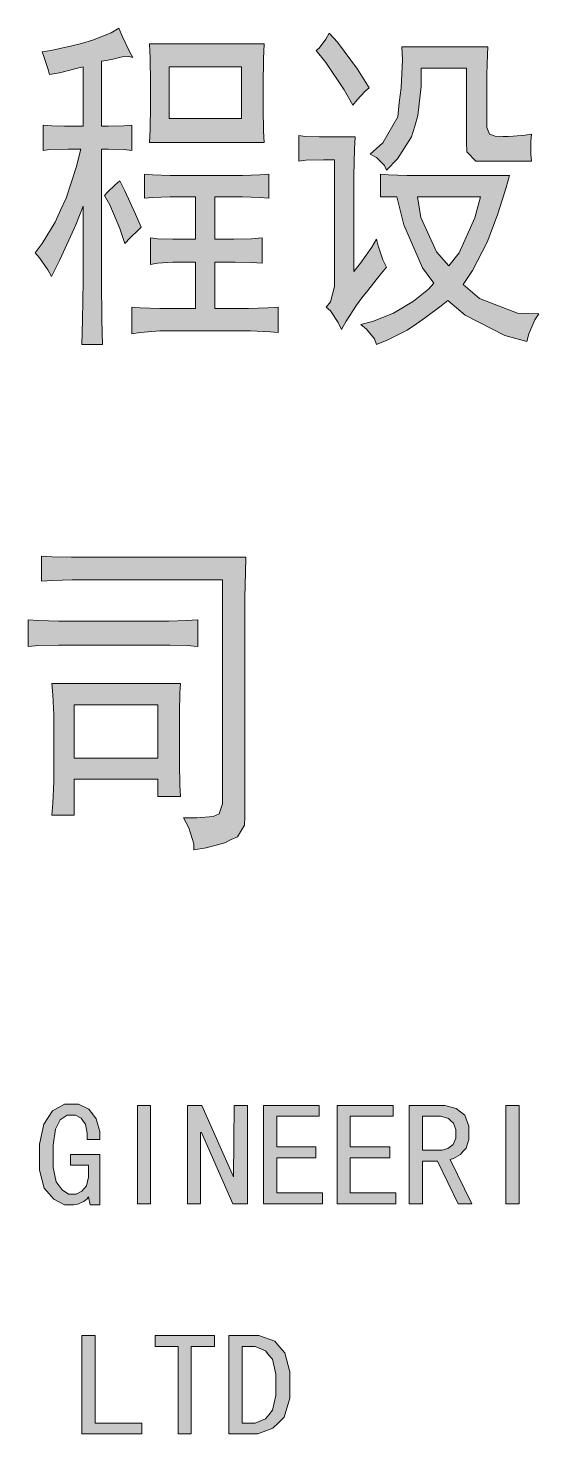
# Model space of a CAD drawing. Header units: millimetres. Extents: x 568 to 57335, y 85 to 28579.
# Drawn here: x 57289.76 to 57304.75, y 28477.72 to 28518.95 of the extents above; entities that cross this region are included whole.
import ezdxf

# ---------------------------------------------------------------- set-up
doc = ezdxf.new("R2010")
doc.units = ezdxf.units.MM

msp = doc.modelspace()

# ---------------------------------------------------------------- hatches: boundary and pattern name
h = msp.add_hatch(color=0)
h.dxf.hatch_style = 2
h.paths.add_polyline_path([(57290.175, 28518.25), (57290.433, 28518.288), (57291.01, 28518.417), (57291.33, 28518.501), (57291.656, 28518.592), (57292.203, 28518.812), (57292.424, 28518.949), (57292.53, 28518.698), (57292.743, 28518.265), (57292.841, 28518.09), (57292.743, 28518.113), (57292.522, 28518.106), (57292.408, 28518.075), (57292.294, 28518.045), (57292.051, 28517.999), (57291.915, 28517.976), (57291.915, 28516.069), (57292.127, 28516.069), (57292.576, 28516.085), (57292.811, 28516.107), (57292.811, 28515.363), (57292.576, 28515.386), (57292.127, 28515.401), (57291.915, 28515.401), (57291.915, 28511.974), (57291.915, 28511.549), (57291.93, 28510.394), (57291.945, 28509.672), (57291.345, 28509.672), (57291.36, 28510.394), (57291.375, 28511.526), (57291.375, 28511.936), (57291.375, 28513.729), (57291.162, 28513.182), (57290.699, 28512.149), (57290.448, 28511.663), (57290.342, 28511.86), (57290.099, 28512.21), (57289.97, 28512.362), (57290.175, 28512.635), (57290.555, 28513.258), (57290.714, 28513.608), (57290.881, 28513.965), (57291.178, 28514.861), (57291.314, 28515.401), (57290.942, 28515.401), (57290.387, 28515.386), (57290.205, 28515.363), (57290.205, 28516.107), (57290.463, 28516.085), (57290.836, 28516.069), (57290.957, 28516.069), (57291.375, 28516.069), (57291.375, 28517.817), (57291.178, 28517.764), (57290.684, 28517.642), (57290.387, 28517.589), (57290.342, 28517.764), (57290.236, 28518.09)])
h = msp.add_hatch(color=0)
h.dxf.hatch_style = 2
h.paths.add_polyline_path([(57298.6, 28518.797), (57298.843, 28518.539), (57299.428, 28517.741), (57299.77, 28517.194), (57299.649, 28517.103), (57299.413, 28516.844), (57299.292, 28516.692), (57299.033, 28517.141), (57298.494, 28517.938), (57298.213, 28518.288), (57298.304, 28518.364), (57298.494, 28518.622)])
h = msp.add_hatch(color=0)
h.paths.add_polyline_path([(57296.686, 28518.485), (57296.671, 28518.052), (57296.655, 28517.277), (57296.655, 28516.928), (57296.655, 28516.594), (57296.671, 28515.933), (57296.686, 28515.598), (57293.328, 28515.598), (57293.343, 28515.971), (57293.358, 28516.67), (57293.358, 28517.004), (57293.358, 28517.331), (57293.343, 28518.075), (57293.328, 28518.485)])
h.paths.add_polyline_path([(57296.025, 28516.297), (57296.025, 28517.817), (57293.898, 28517.817), (57293.898, 28516.297)])
h = msp.add_hatch(color=0)
h.dxf.hatch_style = 2
h.paths.add_polyline_path([(57303.159, 28515.051), (57302.901, 28515.051), (57302.635, 28515.325), (57302.619, 28515.598), (57302.619, 28517.779), (57301.297, 28517.779), (57301.297, 28517.239), (57301.199, 28516.381), (57301.108, 28516.069), (57301.009, 28515.758), (57300.599, 28515.112), (57300.279, 28514.778), (57300.219, 28514.915), (57299.983, 28515.15), (57299.801, 28515.249), (57300.173, 28515.583), (57300.606, 28516.343), (57300.652, 28516.768), (57300.705, 28517.194), (57300.743, 28518.014), (57300.728, 28518.402), (57303.25, 28518.402), (57303.235, 28518.174), (57303.22, 28517.589), (57303.22, 28517.239), (57303.22, 28516.183), (57303.22, 28516.031), (57303.303, 28515.841), (57303.387, 28515.811), (57303.463, 28515.781), (57303.698, 28515.766), (57303.85, 28515.773), (57303.995, 28515.781), (57304.344, 28515.811), (57304.534, 28515.834), (57304.511, 28515.636), (57304.511, 28515.249), (57304.534, 28515.051)])
h = msp.add_hatch(color=0)
h.dxf.hatch_style = 2
h.paths.add_polyline_path([(57299.353, 28515.758), (57299.337, 28515.401), (57299.322, 28514.626), (57299.322, 28514.193), (57299.322, 28511.815), (57299.512, 28512.05), (57299.846, 28512.521), (57299.983, 28512.757), (57300.029, 28512.559), (57300.173, 28512.149), (57300.279, 28511.936), (57300.082, 28511.701), (57299.725, 28511.253), (57299.558, 28511.04), (57299.398, 28510.827), (57299.094, 28510.356), (57298.957, 28510.105), (57298.859, 28510.318), (57298.631, 28510.652), (57298.509, 28510.766), (57298.631, 28510.918), (57298.752, 28511.367), (57298.752, 28511.663), (57298.752, 28515.089), (57298.433, 28515.089), (57297.909, 28515.074), (57297.704, 28515.051), (57297.704, 28515.796), (57297.894, 28515.773), (57298.304, 28515.758), (57298.509, 28515.758)])
h = msp.add_hatch(color=0)
h.dxf.hatch_style = 2
h.paths.add_polyline_path([(57295.812, 28514.626), (57296.055, 28514.626), (57296.564, 28514.641), (57296.83, 28514.664), (57296.83, 28513.965), (57296.564, 28513.98), (57296.055, 28514.003), (57295.812, 28514.003), (57295.242, 28514.003), (57295.242, 28512.757), (57295.577, 28512.757), (57295.797, 28512.757), (57296.321, 28512.772), (57296.625, 28512.795), (57296.625, 28512.05), (57296.321, 28512.073), (57295.842, 28512.088), (57295.66, 28512.088), (57295.242, 28512.088), (57295.242, 28510.728), (57295.964, 28510.728), (57296.23, 28510.728), (57296.8, 28510.744), (57297.104, 28510.766), (57297.104, 28510.022), (57296.861, 28510.045), (57296.291, 28510.067), (57295.964, 28510.067), (57293.951, 28510.067), (57293.624, 28510.067), (57293.054, 28510.022), (57292.811, 28509.984), (57292.811, 28510.766), (57293.054, 28510.744), (57293.624, 28510.728), (57293.951, 28510.728), (57294.672, 28510.728), (57294.672, 28512.088), (57294.255, 28512.088), (57294.011, 28512.088), (57293.563, 28512.05), (57293.358, 28512.012), (57293.358, 28512.795), (57293.563, 28512.772), (57294.011, 28512.757), (57294.255, 28512.757), (57294.672, 28512.757), (57294.672, 28514.003), (57294.194, 28514.003), (57293.928, 28514.003), (57293.411, 28513.98), (57293.176, 28513.965), (57293.176, 28514.664), (57293.411, 28514.641), (57293.928, 28514.626), (57294.194, 28514.626)])
h = msp.add_hatch(color=0)
h.paths.add_polyline_path([(57300.097, 28514.664), (57300.34, 28514.641), (57300.88, 28514.626), (57301.184, 28514.626), (57303.881, 28514.626), (57303.789, 28514.276), (57303.539, 28513.501), (57303.387, 28513.084), (57303.227, 28512.666), (57302.802, 28511.838), (57302.528, 28511.427), (57303.007, 28511.017), (57304.116, 28510.592), (57304.747, 28510.569), (57304.625, 28510.394), (57304.45, 28509.984), (57304.39, 28509.756), (57303.744, 28509.931), (57302.589, 28510.531), (57302.08, 28510.964), (57301.882, 28510.804), (57301.419, 28510.462), (57301.153, 28510.28), (57300.88, 28510.09), (57300.295, 28509.794), (57299.983, 28509.672), (57299.922, 28509.832), (57299.694, 28510.121), (57299.527, 28510.257), (57299.862, 28510.341), (57300.485, 28510.592), (57300.773, 28510.766), (57301.07, 28510.941), (57301.51, 28511.291), (57301.662, 28511.465), (57301.328, 28511.914), (57300.788, 28513.182), (57300.583, 28514.003), (57300.097, 28514.003)])
h.paths.add_polyline_path([(57302.11, 28511.974), (57302.407, 28512.362), (57302.87, 28513.38), (57303.037, 28514.003), (57301.184, 28514.003), (57301.282, 28513.395), (57301.746, 28512.385)])
h = msp.add_hatch(color=0)
h.dxf.hatch_style = 2
h.paths.add_polyline_path([(57292.454, 28514.466), (57292.606, 28514.178), (57292.917, 28513.494), (57293.085, 28513.106), (57292.993, 28513.023), (57292.758, 28512.795), (57292.606, 28512.635), (57292.454, 28513.068), (57292.158, 28513.767), (57292.006, 28514.041), (57292.097, 28514.14), (57292.317, 28514.352)])
h = msp.add_hatch(color=0)
h.dxf.hatch_style = 2
h.paths.add_polyline_path([(57296.154, 28503.427), (57296.139, 28502.994), (57296.124, 28502.234), (57296.124, 28501.908), (57296.124, 28495.83), (57296.108, 28495.571), (57295.903, 28495.229), (57295.721, 28495.146), (57295.531, 28495.055), (57294.984, 28494.91), (57294.627, 28494.85), (57294.627, 28495.024), (57294.475, 28495.495), (57294.323, 28495.784), (57294.71, 28495.784), (57295.197, 28495.83), (57295.28, 28495.868), (57295.371, 28495.906), (57295.463, 28496.194), (57295.463, 28496.453), (57295.463, 28502.766), (57291.33, 28502.766), (57291.056, 28502.766), (57290.471, 28502.743), (57290.16, 28502.728), (57290.16, 28503.465), (57290.471, 28503.442), (57291.041, 28503.427), (57291.299, 28503.427)])
h = msp.add_hatch(color=0)
h.dxf.hatch_style = 2
h.paths.add_polyline_path([(57293.692, 28501.558), (57293.89, 28501.558), (57294.414, 28501.573), (57294.741, 28501.596), (57294.741, 28500.814), (57294.429, 28500.836), (57293.92, 28500.852), (57293.723, 28500.852), (57290.934, 28500.852), (57290.653, 28500.852), (57290.068, 28500.836), (57289.764, 28500.814), (57289.764, 28501.596), (57290.068, 28501.573), (57290.653, 28501.558), (57290.934, 28501.558)])
h = msp.add_hatch(color=0)
h.paths.add_polyline_path([(57294.232, 28499.727), (57294.217, 28499.454), (57294.201, 28498.869), (57294.201, 28498.557), (57294.201, 28497.699), (57294.201, 28497.387), (57294.217, 28496.741), (57294.232, 28496.407), (57293.571, 28496.407), (57293.571, 28496.916), (57291.117, 28496.916), (57291.117, 28495.868), (57290.456, 28495.868), (57290.486, 28496.217), (57290.517, 28496.84), (57290.517, 28497.114), (57290.517, 28498.557), (57290.517, 28498.808), (57290.486, 28499.393), (57290.456, 28499.727)])
h.paths.add_polyline_path([(57293.571, 28497.539), (57293.571, 28499.097), (57291.117, 28499.097), (57291.117, 28497.539)])
h = msp.add_hatch(color=0)
h.dxf.hatch_style = 2
h.paths.add_polyline_path([(57291.869, 28484.433), (57291.588, 28484.433), (57291.535, 28484.669), (57291.497, 28484.616), (57291.398, 28484.532), (57291.322, 28484.502), (57291.254, 28484.464), (57291.094, 28484.433), (57291.01, 28484.433), (57290.836, 28484.433), (57290.517, 28484.601), (57290.38, 28484.76), (57290.236, 28484.927), (57290.099, 28485.451), (57290.099, 28485.816), (57290.099, 28486.211), (57290.228, 28486.804), (57290.349, 28487.001), (57290.479, 28487.191), (57290.828, 28487.389), (57291.041, 28487.389), (57291.238, 28487.389), (57291.542, 28487.244), (57291.656, 28487.1), (57291.763, 28486.956), (57291.869, 28486.583), (57291.869, 28486.356), (57291.497, 28486.356), (57291.497, 28486.538), (57291.444, 28486.804), (57291.383, 28486.887), (57291.322, 28486.979), (57291.155, 28487.07), (57291.041, 28487.07), (57290.912, 28487.07), (57290.707, 28486.925), (57290.638, 28486.789), (57290.57, 28486.652), (57290.501, 28486.181), (57290.501, 28485.854), (57290.501, 28485.535), (57290.585, 28485.11), (57290.676, 28484.988), (57290.76, 28484.874), (57290.95, 28484.752), (57291.064, 28484.752), (57291.17, 28484.752), (57291.345, 28484.836), (57291.406, 28484.912), (57291.474, 28484.996), (57291.535, 28485.246), (57291.535, 28485.413), (57291.535, 28485.596), (57291.01, 28485.596), (57291.01, 28485.915), (57291.869, 28485.915)])
h = msp.add_hatch(color=0)
h.dxf.hatch_style = 2
h.paths.add_polyline_path([(57293.358, 28484.464), (57292.971, 28484.464), (57292.971, 28487.351), (57293.358, 28487.351)])
h = msp.add_hatch(color=0)
h.dxf.hatch_style = 2
h.paths.add_polyline_path([(57296.2, 28484.464), (57295.774, 28484.464), (57294.847, 28486.561), (57294.824, 28486.561), (57294.824, 28484.464), (57294.437, 28484.464), (57294.437, 28487.351), (57294.862, 28487.351), (57295.789, 28485.261), (57295.804, 28487.351), (57296.2, 28487.351)])
h = msp.add_hatch(color=0)
h.dxf.hatch_style = 2
h.paths.add_polyline_path([(57298.395, 28484.464), (57296.671, 28484.464), (57296.671, 28487.351), (57298.304, 28487.351), (57298.304, 28487.032), (57297.058, 28487.032), (57297.058, 28486.135), (57298.205, 28486.135), (57298.205, 28485.816), (57297.058, 28485.816), (57297.058, 28484.79), (57298.395, 28484.79)])
h = msp.add_hatch(color=0)
h.dxf.hatch_style = 2
h.paths.add_polyline_path([(57300.553, 28484.464), (57298.828, 28484.464), (57298.828, 28487.351), (57300.469, 28487.351), (57300.469, 28487.032), (57299.216, 28487.032), (57299.216, 28486.135), (57300.371, 28486.135), (57300.371, 28485.816), (57299.216, 28485.816), (57299.216, 28484.79), (57300.553, 28484.79)])
h = msp.add_hatch(color=0)
h.paths.add_polyline_path([(57302.779, 28484.464), (57302.376, 28484.464), (57301.769, 28485.717), (57301.328, 28485.717), (57301.328, 28484.464), (57300.94, 28484.464), (57300.94, 28487.351), (57301.784, 28487.351), (57301.989, 28487.351), (57302.316, 28487.26), (57302.445, 28487.161), (57302.574, 28487.062), (57302.695, 28486.743), (57302.695, 28486.523), (57302.695, 28486.356), (57302.612, 28486.097), (57302.528, 28486.006), (57302.445, 28485.907), (57302.247, 28485.793), (57302.141, 28485.763)])
h.paths.add_polyline_path([(57302.308, 28486.523), (57302.308, 28486.644), (57302.24, 28486.834), (57302.164, 28486.895), (57302.095, 28486.963), (57301.86, 28487.032), (57301.7, 28487.032), (57301.328, 28487.032), (57301.328, 28486.036), (57301.807, 28486.036), (57301.905, 28486.036), (57302.08, 28486.09), (57302.156, 28486.143), (57302.232, 28486.204), (57302.308, 28486.394)])
h = msp.add_hatch(color=0)
h.dxf.hatch_style = 2
h.paths.add_polyline_path([(57304.169, 28484.464), (57303.782, 28484.464), (57303.782, 28487.351), (57304.169, 28487.351)])
h = msp.add_hatch(color=0)
h.dxf.hatch_style = 2
h.paths.add_polyline_path([(57293.1, 28477.717), (57291.345, 28477.717), (57291.345, 28480.604), (57291.732, 28480.604), (57291.732, 28478.036), (57293.1, 28478.036)])
h = msp.add_hatch(color=0)
h.dxf.hatch_style = 2
h.paths.add_polyline_path([(57295.227, 28480.285), (57294.551, 28480.285), (57294.551, 28477.717), (57294.163, 28477.717), (57294.163, 28480.285), (57293.487, 28480.285), (57293.487, 28480.604), (57295.227, 28480.604)])
h = msp.add_hatch(color=0)
h.paths.add_polyline_path([(57297.438, 28479.153), (57297.438, 28478.766), (57297.278, 28478.211), (57297.111, 28478.044), (57296.944, 28477.884), (57296.503, 28477.717), (57296.222, 28477.717), (57295.653, 28477.717), (57295.653, 28480.604), (57296.222, 28480.604), (57296.534, 28480.604), (57296.997, 28480.437), (57297.142, 28480.27), (57297.294, 28480.095), (57297.438, 28479.541)])
h.paths.add_polyline_path([(57297.035, 28479.153), (57297.035, 28479.465), (57296.937, 28479.905), (57296.83, 28480.027), (57296.731, 28480.156), (57296.427, 28480.285), (57296.222, 28480.285), (57296.04, 28480.285), (57296.04, 28478.036), (57296.222, 28478.036), (57296.427, 28478.036), (57296.731, 28478.158), (57296.83, 28478.279), (57296.937, 28478.409), (57297.035, 28478.842)])

# ---------------------------------------------------------------- linework, layer by layer
at = {"color": 0, "lineweight": 0}
for points in [[(57290.175, 28518.25), (57290.433, 28518.288), (57291.01, 28518.417), (57291.33, 28518.501), (57291.656, 28518.592), (57292.203, 28518.812), (57292.424, 28518.949), (57292.53, 28518.698), (57292.743, 28518.265), (57292.841, 28518.09), (57292.743, 28518.113), (57292.522, 28518.106), (57292.408, 28518.075), (57292.294, 28518.045), (57292.051, 28517.999), (57291.915, 28517.976), (57291.915, 28516.069), (57292.127, 28516.069), (57292.576, 28516.085), (57292.811, 28516.107), (57292.811, 28515.363), (57292.576, 28515.386), (57292.127, 28515.401), (57291.915, 28515.401), (57291.915, 28511.974), (57291.915, 28511.549), (57291.93, 28510.394), (57291.945, 28509.672), (57291.345, 28509.672), (57291.36, 28510.394), (57291.375, 28511.526), (57291.375, 28511.936), (57291.375, 28513.729), (57291.162, 28513.182), (57290.699, 28512.149), (57290.448, 28511.663), (57290.342, 28511.86), (57290.099, 28512.21), (57289.97, 28512.362), (57290.175, 28512.635), (57290.555, 28513.258), (57290.714, 28513.608), (57290.881, 28513.965), (57291.178, 28514.861), (57291.314, 28515.401), (57290.942, 28515.401), (57290.387, 28515.386), (57290.205, 28515.363), (57290.205, 28516.107), (57290.463, 28516.085), (57290.836, 28516.069), (57290.957, 28516.069), (57291.375, 28516.069), (57291.375, 28517.817), (57291.178, 28517.764), (57290.684, 28517.642), (57290.387, 28517.589), (57290.342, 28517.764), (57290.236, 28518.09)], [(57298.6, 28518.797), (57298.843, 28518.539), (57299.428, 28517.741), (57299.77, 28517.194), (57299.649, 28517.103), (57299.413, 28516.844), (57299.292, 28516.692), (57299.033, 28517.141), (57298.494, 28517.938), (57298.213, 28518.288), (57298.304, 28518.364), (57298.494, 28518.622)], [(57296.686, 28518.485), (57296.671, 28518.052), (57296.655, 28517.277), (57296.655, 28516.928), (57296.655, 28516.594), (57296.671, 28515.933), (57296.686, 28515.598), (57293.328, 28515.598), (57293.343, 28515.971), (57293.358, 28516.67), (57293.358, 28517.004), (57293.358, 28517.331), (57293.343, 28518.075), (57293.328, 28518.485)], [(57303.159, 28515.051), (57302.901, 28515.051), (57302.635, 28515.325), (57302.619, 28515.598), (57302.619, 28517.779), (57301.297, 28517.779), (57301.297, 28517.239), (57301.199, 28516.381), (57301.108, 28516.069), (57301.009, 28515.758), (57300.599, 28515.112), (57300.279, 28514.778), (57300.219, 28514.915), (57299.983, 28515.15), (57299.801, 28515.249), (57300.173, 28515.583), (57300.606, 28516.343), (57300.652, 28516.768), (57300.705, 28517.194), (57300.743, 28518.014), (57300.728, 28518.402), (57303.25, 28518.402), (57303.235, 28518.174), (57303.22, 28517.589), (57303.22, 28517.239), (57303.22, 28516.183), (57303.22, 28516.031), (57303.303, 28515.841), (57303.387, 28515.811), (57303.463, 28515.781), (57303.698, 28515.766), (57303.85, 28515.773), (57303.995, 28515.781), (57304.344, 28515.811), (57304.534, 28515.834), (57304.511, 28515.636), (57304.511, 28515.249), (57304.534, 28515.051)], [(57296.025, 28516.297), (57296.025, 28517.817), (57293.898, 28517.817), (57293.898, 28516.297)], [(57299.353, 28515.758), (57299.337, 28515.401), (57299.322, 28514.626), (57299.322, 28514.193), (57299.322, 28511.815), (57299.512, 28512.05), (57299.846, 28512.521), (57299.983, 28512.757), (57300.029, 28512.559), (57300.173, 28512.149), (57300.279, 28511.936), (57300.082, 28511.701), (57299.725, 28511.253), (57299.558, 28511.04), (57299.398, 28510.827), (57299.094, 28510.356), (57298.957, 28510.105), (57298.859, 28510.318), (57298.631, 28510.652), (57298.509, 28510.766), (57298.631, 28510.918), (57298.752, 28511.367), (57298.752, 28511.663), (57298.752, 28515.089), (57298.433, 28515.089), (57297.909, 28515.074), (57297.704, 28515.051), (57297.704, 28515.796), (57297.894, 28515.773), (57298.304, 28515.758), (57298.509, 28515.758)], [(57295.812, 28514.626), (57296.055, 28514.626), (57296.564, 28514.641), (57296.83, 28514.664), (57296.83, 28513.965), (57296.564, 28513.98), (57296.055, 28514.003), (57295.812, 28514.003), (57295.242, 28514.003), (57295.242, 28512.757), (57295.577, 28512.757), (57295.797, 28512.757), (57296.321, 28512.772), (57296.625, 28512.795), (57296.625, 28512.05), (57296.321, 28512.073), (57295.842, 28512.088), (57295.66, 28512.088), (57295.242, 28512.088), (57295.242, 28510.728), (57295.964, 28510.728), (57296.23, 28510.728), (57296.8, 28510.744), (57297.104, 28510.766), (57297.104, 28510.022), (57296.861, 28510.045), (57296.291, 28510.067), (57295.964, 28510.067), (57293.951, 28510.067), (57293.624, 28510.067), (57293.054, 28510.022), (57292.811, 28509.984), (57292.811, 28510.766), (57293.054, 28510.744), (57293.624, 28510.728), (57293.951, 28510.728), (57294.672, 28510.728), (57294.672, 28512.088), (57294.255, 28512.088), (57294.011, 28512.088), (57293.563, 28512.05), (57293.358, 28512.012), (57293.358, 28512.795), (57293.563, 28512.772), (57294.011, 28512.757), (57294.255, 28512.757), (57294.672, 28512.757), (57294.672, 28514.003), (57294.194, 28514.003), (57293.928, 28514.003), (57293.411, 28513.98), (57293.176, 28513.965), (57293.176, 28514.664), (57293.411, 28514.641), (57293.928, 28514.626), (57294.194, 28514.626)], [(57300.097, 28514.664), (57300.34, 28514.641), (57300.88, 28514.626), (57301.184, 28514.626), (57303.881, 28514.626), (57303.789, 28514.276), (57303.539, 28513.501), (57303.387, 28513.084), (57303.227, 28512.666), (57302.802, 28511.838), (57302.528, 28511.427), (57303.007, 28511.017), (57304.116, 28510.592), (57304.747, 28510.569), (57304.625, 28510.394), (57304.45, 28509.984), (57304.39, 28509.756), (57303.744, 28509.931), (57302.589, 28510.531), (57302.08, 28510.964), (57301.882, 28510.804), (57301.419, 28510.462), (57301.153, 28510.28), (57300.88, 28510.09), (57300.295, 28509.794), (57299.983, 28509.672), (57299.922, 28509.832), (57299.694, 28510.121), (57299.527, 28510.257), (57299.862, 28510.341), (57300.485, 28510.592), (57300.773, 28510.766), (57301.07, 28510.941), (57301.51, 28511.291), (57301.662, 28511.465), (57301.328, 28511.914), (57300.788, 28513.182), (57300.583, 28514.003), (57300.097, 28514.003)], [(57292.454, 28514.466), (57292.606, 28514.178), (57292.917, 28513.494), (57293.085, 28513.106), (57292.993, 28513.023), (57292.758, 28512.795), (57292.606, 28512.635), (57292.454, 28513.068), (57292.158, 28513.767), (57292.006, 28514.041), (57292.097, 28514.14), (57292.317, 28514.352)], [(57302.11, 28511.974), (57302.407, 28512.362), (57302.87, 28513.38), (57303.037, 28514.003), (57301.184, 28514.003), (57301.282, 28513.395), (57301.746, 28512.385)], [(57296.154, 28503.427), (57296.139, 28502.994), (57296.124, 28502.234), (57296.124, 28501.908), (57296.124, 28495.83), (57296.108, 28495.571), (57295.903, 28495.229), (57295.721, 28495.146), (57295.531, 28495.055), (57294.984, 28494.91), (57294.627, 28494.85), (57294.627, 28495.024), (57294.475, 28495.495), (57294.323, 28495.784), (57294.71, 28495.784), (57295.197, 28495.83), (57295.28, 28495.868), (57295.371, 28495.906), (57295.463, 28496.194), (57295.463, 28496.453), (57295.463, 28502.766), (57291.33, 28502.766), (57291.056, 28502.766), (57290.471, 28502.743), (57290.16, 28502.728), (57290.16, 28503.465), (57290.471, 28503.442), (57291.041, 28503.427), (57291.299, 28503.427)], [(57293.692, 28501.558), (57293.89, 28501.558), (57294.414, 28501.573), (57294.741, 28501.596), (57294.741, 28500.814), (57294.429, 28500.836), (57293.92, 28500.852), (57293.723, 28500.852), (57290.934, 28500.852), (57290.653, 28500.852), (57290.068, 28500.836), (57289.764, 28500.814), (57289.764, 28501.596), (57290.068, 28501.573), (57290.653, 28501.558), (57290.934, 28501.558)], [(57294.232, 28499.727), (57294.217, 28499.454), (57294.201, 28498.869), (57294.201, 28498.557), (57294.201, 28497.699), (57294.201, 28497.387), (57294.217, 28496.741), (57294.232, 28496.407), (57293.571, 28496.407), (57293.571, 28496.916), (57291.117, 28496.916), (57291.117, 28495.868), (57290.456, 28495.868), (57290.486, 28496.217), (57290.517, 28496.84), (57290.517, 28497.114), (57290.517, 28498.557), (57290.517, 28498.808), (57290.486, 28499.393), (57290.456, 28499.727)], [(57293.571, 28497.539), (57293.571, 28499.097), (57291.117, 28499.097), (57291.117, 28497.539)], [(57291.869, 28484.433), (57291.588, 28484.433), (57291.535, 28484.669), (57291.497, 28484.616), (57291.398, 28484.532), (57291.322, 28484.502), (57291.254, 28484.464), (57291.094, 28484.433), (57291.01, 28484.433), (57290.836, 28484.433), (57290.517, 28484.601), (57290.38, 28484.76), (57290.236, 28484.927), (57290.099, 28485.451), (57290.099, 28485.816), (57290.099, 28486.211), (57290.228, 28486.804), (57290.349, 28487.001), (57290.479, 28487.191), (57290.828, 28487.389), (57291.041, 28487.389), (57291.238, 28487.389), (57291.542, 28487.244), (57291.656, 28487.1), (57291.763, 28486.956), (57291.869, 28486.583), (57291.869, 28486.356), (57291.497, 28486.356), (57291.497, 28486.538), (57291.444, 28486.804), (57291.383, 28486.887), (57291.322, 28486.979), (57291.155, 28487.07), (57291.041, 28487.07), (57290.912, 28487.07), (57290.707, 28486.925), (57290.638, 28486.789), (57290.57, 28486.652), (57290.501, 28486.181), (57290.501, 28485.854), (57290.501, 28485.535), (57290.585, 28485.11), (57290.676, 28484.988), (57290.76, 28484.874), (57290.95, 28484.752), (57291.064, 28484.752), (57291.17, 28484.752), (57291.345, 28484.836), (57291.406, 28484.912), (57291.474, 28484.996), (57291.535, 28485.246), (57291.535, 28485.413), (57291.535, 28485.596), (57291.01, 28485.596), (57291.01, 28485.915), (57291.869, 28485.915)], [(57293.358, 28484.464), (57292.971, 28484.464), (57292.971, 28487.351), (57293.358, 28487.351)], [(57296.2, 28484.464), (57295.774, 28484.464), (57294.847, 28486.561), (57294.824, 28486.561), (57294.824, 28484.464), (57294.437, 28484.464), (57294.437, 28487.351), (57294.862, 28487.351), (57295.789, 28485.261), (57295.804, 28487.351), (57296.2, 28487.351)], [(57298.395, 28484.464), (57296.671, 28484.464), (57296.671, 28487.351), (57298.304, 28487.351), (57298.304, 28487.032), (57297.058, 28487.032), (57297.058, 28486.135), (57298.205, 28486.135), (57298.205, 28485.816), (57297.058, 28485.816), (57297.058, 28484.79), (57298.395, 28484.79)], [(57300.553, 28484.464), (57298.828, 28484.464), (57298.828, 28487.351), (57300.469, 28487.351), (57300.469, 28487.032), (57299.216, 28487.032), (57299.216, 28486.135), (57300.371, 28486.135), (57300.371, 28485.816), (57299.216, 28485.816), (57299.216, 28484.79), (57300.553, 28484.79)], [(57302.779, 28484.464), (57302.376, 28484.464), (57301.769, 28485.717), (57301.328, 28485.717), (57301.328, 28484.464), (57300.94, 28484.464), (57300.94, 28487.351), (57301.784, 28487.351), (57301.989, 28487.351), (57302.316, 28487.26), (57302.445, 28487.161), (57302.574, 28487.062), (57302.695, 28486.743), (57302.695, 28486.523), (57302.695, 28486.356), (57302.612, 28486.097), (57302.528, 28486.006), (57302.445, 28485.907), (57302.247, 28485.793), (57302.141, 28485.763)], [(57302.308, 28486.523), (57302.308, 28486.644), (57302.24, 28486.834), (57302.164, 28486.895), (57302.095, 28486.963), (57301.86, 28487.032), (57301.7, 28487.032), (57301.328, 28487.032), (57301.328, 28486.036), (57301.807, 28486.036), (57301.905, 28486.036), (57302.08, 28486.09), (57302.156, 28486.143), (57302.232, 28486.204), (57302.308, 28486.394)], [(57304.169, 28484.464), (57303.782, 28484.464), (57303.782, 28487.351), (57304.169, 28487.351)], [(57293.1, 28477.717), (57291.345, 28477.717), (57291.345, 28480.604), (57291.732, 28480.604), (57291.732, 28478.036), (57293.1, 28478.036)], [(57295.227, 28480.285), (57294.551, 28480.285), (57294.551, 28477.717), (57294.163, 28477.717), (57294.163, 28480.285), (57293.487, 28480.285), (57293.487, 28480.604), (57295.227, 28480.604)], [(57297.438, 28479.153), (57297.438, 28478.766), (57297.278, 28478.211), (57297.111, 28478.044), (57296.944, 28477.884), (57296.503, 28477.717), (57296.222, 28477.717), (57295.653, 28477.717), (57295.653, 28480.604), (57296.222, 28480.604), (57296.534, 28480.604), (57296.997, 28480.437), (57297.142, 28480.27), (57297.294, 28480.095), (57297.438, 28479.541)], [(57297.035, 28479.153), (57297.035, 28479.465), (57296.937, 28479.905), (57296.83, 28480.027), (57296.731, 28480.156), (57296.427, 28480.285), (57296.222, 28480.285), (57296.04, 28480.285), (57296.04, 28478.036), (57296.222, 28478.036), (57296.427, 28478.036), (57296.731, 28478.158), (57296.83, 28478.279), (57296.937, 28478.409), (57297.035, 28478.842)]]:
    msp.add_lwpolyline(points, close=True, dxfattribs=at)

doc.saveas('drawing.dxf')
